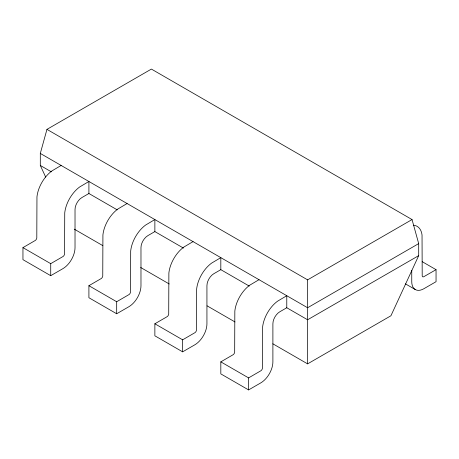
<?xml version="1.0" encoding="UTF-8"?>
<svg xmlns="http://www.w3.org/2000/svg" width="459" height="459" viewBox="0 0 459 459"><rect width="100%" height="100%" fill="white"/><g stroke="black" fill="none" stroke-linecap="round" stroke-linejoin="round"><path stroke-width="0.69" d="M45.682 177.088L40.306 165.452L40.306 153.426L46.956 129.375L151.395 69.079L412.044 219.563L418.694 243.614L418.694 255.64L390.925 315.769L307.605 363.867L272.858 343.808M61.133 165.452L51.924 170.914A24.579 14.189 -60 0 0 36.961 196.831L36.8 237.882A2.421 1.4 -60 0 1 35.326 240.436L22.95 247.625L22.95 259.651L50.72 275.681L62.872 268.67A17.184 9.92 -60 0 0 75.024 247.625L75.024 209.545A9.817 5.669 -60 0 1 81.966 197.519L88.908 193.509L88.908 181.483L79.694 186.951A24.579 14.189 -60 0 0 64.736 212.861L64.57 253.913A2.421 1.4 -60 0 1 63.095 256.472L50.72 263.655L22.95 247.625M127.091 203.532L117.883 208.994A24.579 14.189 -60 0 0 102.919 234.91L102.759 275.962A2.421 1.4 -60 0 1 101.278 278.515L88.908 285.705L88.908 297.73L116.678 313.761L128.83 306.75A17.184 9.92 -60 0 0 140.976 285.705L140.976 247.625A9.817 5.669 -60 0 1 147.924 235.599L154.867 231.588L183.428 248.078M193.05 241.612L183.841 247.074A24.579 14.189 -60 0 0 168.878 272.99L168.711 314.042A2.421 1.4 -60 0 1 167.237 316.595L154.867 323.784L154.867 335.81L182.636 351.841L194.788 344.829A17.184 9.92 -60 0 0 206.934 323.784L206.934 285.705A9.817 5.669 -60 0 1 213.877 273.679L220.819 269.668L220.819 257.642L211.61 263.11A24.579 14.189 -60 0 0 196.647 289.021L196.486 330.078A2.421 1.4 -60 0 1 195.012 332.632L182.636 339.815L154.867 323.784M88.908 285.705L116.678 301.735L129.054 294.552A2.421 1.4 -60 0 0 130.528 291.999L130.689 250.941A24.579 14.189 -60 0 1 145.652 225.03L154.867 219.563L154.867 231.588M259.008 279.692L249.794 285.154A24.579 14.189 -60 0 0 234.836 311.07L234.669 352.122A2.421 1.4 -60 0 1 233.195 354.675L220.819 361.864L220.819 373.89L248.594 389.921L260.741 382.909A17.184 9.92 -60 0 0 272.893 361.864L272.893 323.784A9.817 5.669 -60 0 1 279.835 311.759L286.777 307.748L286.777 295.722L277.569 301.19A24.579 14.189 -60 0 0 262.605 327.101L262.439 368.158A2.421 1.4 -60 0 1 260.964 370.711L248.594 377.895L220.819 361.864M46.956 129.375L307.605 279.858L412.044 219.563M418.694 243.614L307.605 307.748L40.306 153.426M418.694 255.64L307.605 319.774L286.496 307.587M411.752 270.414L411.752 281.694A17.184 9.92 -60 0 0 423.898 288.711L436.05 281.694L436.05 269.668L423.674 276.771A2.421 1.4 -60 0 1 422.2 275.922L422.039 235.054A24.579 14.189 -60 0 0 413.496 225.226M422.165 261.653L436.05 269.668M405.435 283.863L415.309 289.56M40.306 165.452L51.333 171.815M88.874 193.491L117.229 209.861M220.681 269.588L249.243 286.077M74.283 229.161L102.827 245.64M140.683 267.494L169.228 283.978M207.078 305.832L235.002 321.954M307.605 279.858L307.605 363.867M248.594 377.895L248.594 389.921M182.636 339.815L182.636 351.841M116.678 301.735L116.678 313.761M50.72 263.655L50.72 275.681"/></g></svg>
